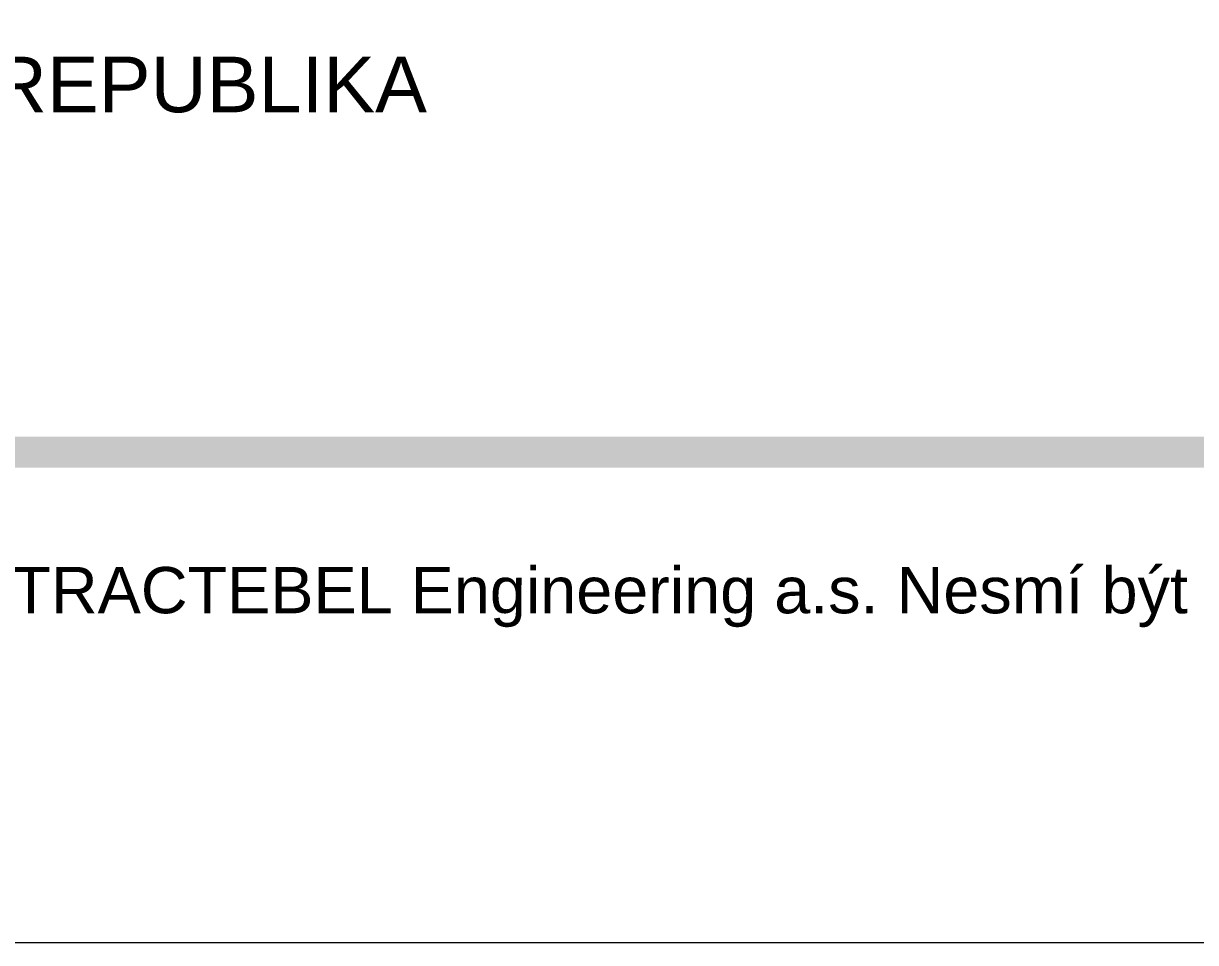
# Paper-space layout 'A0' of a CAD drawing. Header units: millimetres. Extents: x -1102 to 86, y 80 to 920.
# Drawn here: x -71.7 to -33.76, y 79.58 to 109.34 of the extents above; entities that cross this region are included whole.
import ezdxf
from ezdxf.enums import TextEntityAlignment as Align

# ---------------------------------------------------------------- set-up
doc = ezdxf.new("R2010")
doc.units = ezdxf.units.MM
doc.header["$LTSCALE"] = 0.5
doc.layers.add('Border', color=7, linetype='Continuous', lineweight=0)
doc.layers.add('Border_TextCZ', color=7, linetype='Continuous', lineweight=0)
for name, color, linetype in [('Border_TextCZAtr', 7, 'Continuous'), ('BorderBW', 7, 'Continuous'), ('BorderColor', 7, 'Continuous')]:
    doc.layers.add(name, color=color, linetype=linetype)
doc.styles.add('Arial Unicode', font='ARIALUNI.TTF', dxfattribs={"width": 1.428571, "height": 0.007})
doc.styles.add('Arial_1.5', font='arial.ttf', dxfattribs={"height": 1.5})
doc.styles.add('Arial_4.0', font='arial.ttf', dxfattribs={"width": 0.9, "height": 4})
doc.styles.add('Arial_6.5', font='arial.ttf', dxfattribs={"width": 0.8, "height": 6.5})
doc.styles.add('Style-@Arial Unicode MS', font='ARIALUNI.TTF')

# ---------------------------------------------------------------- blocks, each defined once
blk = doc.blocks.new('FluxBW')
at = {"layer": 'BorderBW', "linetype": 'Continuous', "lineweight": 0}
h = blk.add_hatch(color=7, dxfattribs=at)
h.dxf.hatch_style = 1
h.paths.add_polyline_path([(-0.54, 0.483), (-190.246, 0.483, 1), (-190.157, -0.517), (-0.451, -0.517, 1)])
blk = doc.blocks.new('Flux')
at = {"layer": 'BorderColor', "linetype": 'Continuous', "lineweight": 0, "true_color": 0x37b9c3}
h = blk.add_hatch(color=143, dxfattribs=at)
h.dxf.hatch_style = 1
h.paths.add_polyline_path([(-137.089, -0.507, -0.914214), (-137.089, 0.493), (-167.633, 0.493, -0.914214), (-167.633, -0.507)])
at = {"layer": 'BorderColor', "linetype": 'Continuous', "lineweight": 0, "true_color": 0x005a78}
h = blk.add_hatch(color=146, dxfattribs=at)
h.dxf.hatch_style = 1
h.paths.add_polyline_path([(-137.089, 0.493, 0.914214), (-137.089, -0.507), (-121.346, -0.507, 0.914214), (-121.346, 0.493)])
at = {"layer": 'BorderColor', "linetype": 'Continuous', "lineweight": 0, "true_color": 0x00aaff}
h = blk.add_hatch(color=140, dxfattribs=at)
h.dxf.hatch_style = 1
h.paths.add_polyline_path([(-100.472, -0.507, -0.914214), (-100.472, 0.493), (-121.346, 0.493, -0.914214), (-121.346, -0.507)])
blk = doc.blocks.new('A0_v03_CZ')
at = {"layer": 'Border', "color": 7, "linetype": 'Continuous', "lineweight": 0}
blk.add_lwpolyline([(0, 0), (1188, 0), (1188, 840), (0, 840)], close=True, dxfattribs=at)
at = {"layer": 'BorderBW', "color": 7, "linetype": 'Continuous', "lineweight": 0}
blk.add_blockref('FluxBW', (1178.28, 15.893), dxfattribs=at)
at = {"layer": 'BorderColor', "color": 7, "linetype": 'Continuous', "lineweight": 0}
blk.add_blockref('Flux', (1178.28, 15.893), dxfattribs=at)
at = {"layer": 'Border', "color": 7, "style": 'Style-@Arial Unicode MS'}
blk.add_text('531 54 Pardubice - ČESKÁ REPUBLIKA', height=1.8, dxfattribs=at).set_placement((998.397, 26.888))
at = {"layer": 'Border_TextCZ', "color": 7, "linetype": 'Continuous', "lineweight": 0, "style": 'Arial Unicode'}
blk.add_text('UPOZORNĚNÍ! Tento výkres je majetkem fy. TRACTEBEL Engineering a.s. Nesmí být rozmnožován, ukazován ani předán třetí straně bez písemného souhlasu fy. TRACTEBEL Engineering a.s.', height=1.5, dxfattribs=at).set_placement((987.849, 11.413), align=Align.MIDDLE_LEFT)
at = {"layer": 'Border_TextCZAtr', "style": 'Arial_1.5'}
for tag, p in [('name1-5', (1125.917, 149.558)), ('name2-5', (1140.917, 149.558)), ('name3-5', (1155.917, 149.558)), ('name4-5', (1170.917, 149.558)), ('name1-4', (1125.917, 144.558)), ('name2-4', (1140.917, 144.558)), ('name3-4', (1155.917, 144.558)), ('name4-4', (1170.917, 144.558)), ('name1-3', (1125.917, 139.558)), ('name2-3', (1140.917, 139.558)), ('name3-3', (1155.917, 139.558)), ('name4-3', (1170.917, 139.558)), ('name1-2', (1125.917, 134.558)), ('name2-2', (1140.917, 134.558)), ('name3-2', (1155.917, 134.558)), ('name4-2', (1170.917, 134.558)), ('name1-1', (1125.917, 129.558)), ('name2-1', (1140.917, 129.558)), ('name3-1', (1155.917, 129.558)), ('name4-1', (1170.917, 129.558))]:
    blk.add_attdef(tag, text='', height=1.5, dxfattribs=at).set_placement(p, align=Align.CENTER)
for tag, p in [('rev-5', (991.5, 149.558)), ('date-5', (1002.917, 149.558)), ('status-5', (1113.417, 149.558)), ('rev-4', (991.5, 144.558)), ('date-4', (1002.917, 144.558)), ('status-4', (1113.417, 144.558)), ('date-3', (1002.917, 139.558)), ('rev-3', (991.5, 139.558)), ('status-3', (1113.417, 139.558)), ('rev-2', (991.5, 134.558)), ('date-2', (1002.917, 134.558)), ('status-2', (1113.417, 134.558)), ('rev-1', (991.5, 129.558)), ('date-1', (1002.917, 129.558)), ('status-1', (1113.417, 129.558))]:
    blk.add_attdef(tag, text='', height=1.5, dxfattribs=at).set_placement(p, align=Align.MIDDLE)
for tag, p in [('description-5', (1011.417, 149.558)), ('description-4', (1011.417, 144.558)), ('description-3', (1011.417, 139.558)), ('description-2', (1011.417, 134.558)), ('description-1', (1011.417, 129.558))]:
    blk.add_attdef(tag, text='', height=1.5, dxfattribs=at).set_placement(p, align=Align.MIDDLE_LEFT)
at = {"layer": 'Border_TextCZAtr', "style": 'Arial_6.5', "width": 0.8}
blk.add_attdef('SUBJECT1', text='', height=6.5, dxfattribs=at).set_placement((1082.942, 113.253), align=Align.MIDDLE_CENTER)
at = {"layer": 'Border_TextCZAtr', "style": 'Arial_4.0'}
for tag, p in [('SUBJECT2', (1082.942, 100.419)), ('SUBJECT3', (1082.942, 92.419)), ('SUBJECT4', (1082.942, 84.419)), ('SUBJECT5', (1082.942, 76.419))]:
    blk.add_attdef(tag, text='', height=4, dxfattribs=at).set_placement(p, align=Align.MIDDLE_CENTER)
at = {"layer": 'Border_TextCZAtr', "style": 'Arial_4.0', "width": 0.9}
for tag, p in [('CONFIDENT', (1142.145, 61.696)), ('EXTREF', (1076.337, 61.696)), ('scale', (1132.876, 48.697)), ('sheet', (1156.145, 48.697)), ('size', (1170.299, 48.697)), ('REPLACES', (1076.337, 48.697)), ('TYPPROJ', (1075.937, 35.695)), ('PROJ_NUM', (1082.179, 35.695)), ('TASK', (1106.083, 35.695)), ('OCD', (1123.56, 35.695)), ('ISSUER', (1156.145, 35.695)), ('INDICATOR', (1076.337, 22.811)), ('X', (1117.571, 22.811)), ('NUMBER', (1123.56, 22.811)), ('FOLIO', (1156.145, 22.811)), ('REV', (1170.643, 22.811))]:
    blk.add_attdef(tag, text='', height=4, dxfattribs=at).set_placement(p, align=Align.MIDDLE_LEFT)
at = {"layer": 'Border_TextCZAtr', "color": 7, "linetype": 'Continuous', "lineweight": 0, "style": 'Arial_4.0', "width": 0.9, "flags": 10}
blk.add_attdef('TP-', text='', height=4, dxfattribs=at).set_placement((1109.203, 22.811), align=Align.MIDDLE_LEFT)

psp = doc.layouts.new('A0')

# ---------------------------------------------------------------- block references
at = {"layer": 'Border'}
psp.add_blockref('A0_v03_CZ', (-1102.317, 79.577), dxfattribs=at)

doc.saveas('drawing.dxf')
